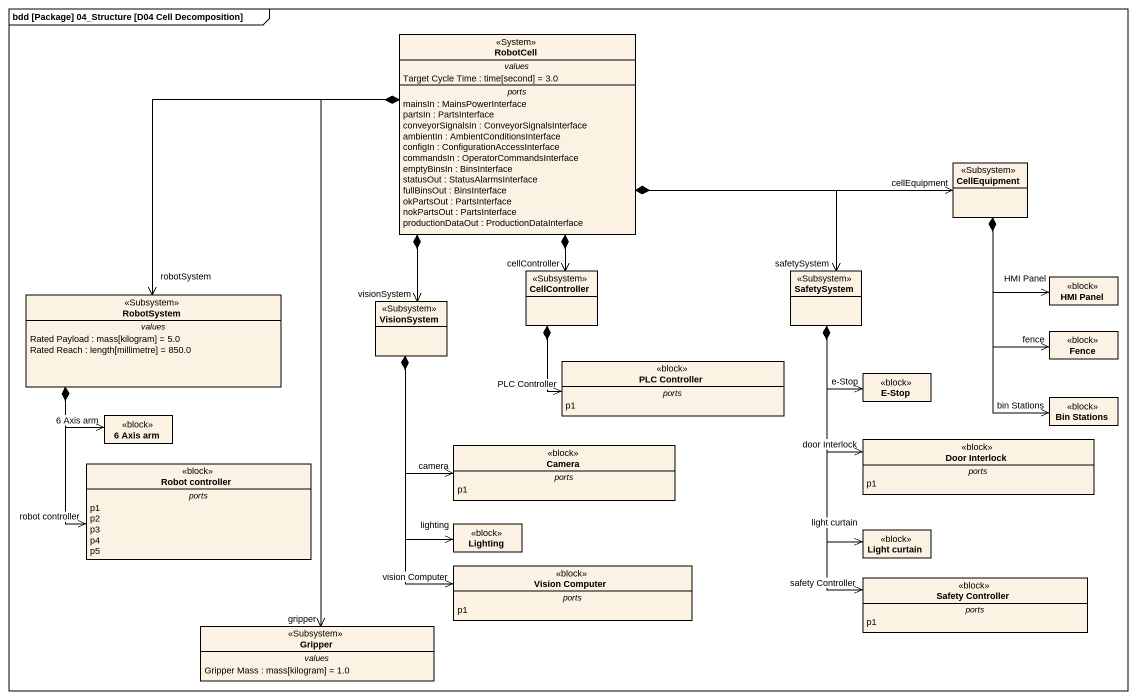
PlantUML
@startuml
mainframe bdd [Package] 04_Structure [D04 Cell Decomposition]
hide circle
hide empty members
class RobotCell <<System>> {
  -- values --
  Target Cycle Time : time[second] = 3.0
  -- ports --
  mainsIn : MainsPowerInterface
  partsIn : PartsInterface
  conveyorSignalsIn : ConveyorSignalsInterface
  ambientIn : AmbientConditionsInterface
  configIn : ConfigurationAccessInterface
  commandsIn : OperatorCommandsInterface
  emptyBinsIn : BinsInterface
  statusOut : StatusAlarmsInterface
  fullBinsOut : BinsInterface
  okPartsOut : PartsInterface
  nokPartsOut : PartsInterface
  productionDataOut : ProductionDataInterface
}
class CellEquipment <<Subsystem>>
class CellController <<Subsystem>>
class SafetySystem <<Subsystem>>
class "HMI Panel" as HMI_Panel <<block>>
class RobotSystem <<Subsystem>> {
  -- values --
  Rated Payload : mass[kilogram] = 5.0
  Rated Reach : length[millimetre] = 850.0
}
class VisionSystem <<Subsystem>>
class Fence <<block>>
class "PLC Controller" as PLC_Controller <<block>> {
  -- ports --
  p1
}
class "E-Stop" as E_Stop <<block>>
class "Bin Stations" as Bin_Stations <<block>>
class "6 Axis arm" as c6_Axis_arm <<block>>
class "Robot controller" as Robot_controller <<block>> {
  -- ports --
  p1
  p2
  p3
  p4
  p5
}
class Camera <<block>> {
  -- ports --
  p1
}
class "Door Interlock" as Door_Interlock <<block>> {
  -- ports --
  p1
}
class Lighting <<block>>
class "Light curtain" as Light_curtain <<block>>
class "Vision Computer" as Vision_Computer <<block>> {
  -- ports --
  p1
}
class "Safety Controller" as Safety_Controller <<block>> {
  -- ports --
  p1
}
class Gripper <<Subsystem>> {
  -- values --
  Gripper Mass : mass[kilogram] = 1.0
}
RobotCell *-right-> "cellEquipment" CellEquipment
RobotCell *--> "cellController" CellController
RobotCell *-right-> "safetySystem" SafetySystem
RobotCell *-left-> "robotSystem" RobotSystem
RobotCell *--> "visionSystem" VisionSystem
RobotCell *--> "gripper" Gripper
CellEquipment *--> "HMI Panel" HMI_Panel
CellEquipment *--> "fence" Fence
CellEquipment *--> "bin Stations" Bin_Stations
CellController *--> "PLC Controller" PLC_Controller
SafetySystem *--> "e-Stop" E_Stop
SafetySystem *--> "door Interlock" Door_Interlock
SafetySystem *--> "light curtain" Light_curtain
SafetySystem *--> "safety Controller" Safety_Controller
RobotSystem *--> "6 Axis arm" c6_Axis_arm
RobotSystem *--> "robot controller" Robot_controller
VisionSystem *--> "camera" Camera
VisionSystem *--> "lighting" Lighting
VisionSystem *--> "vision Computer" Vision_Computer
@enduml
